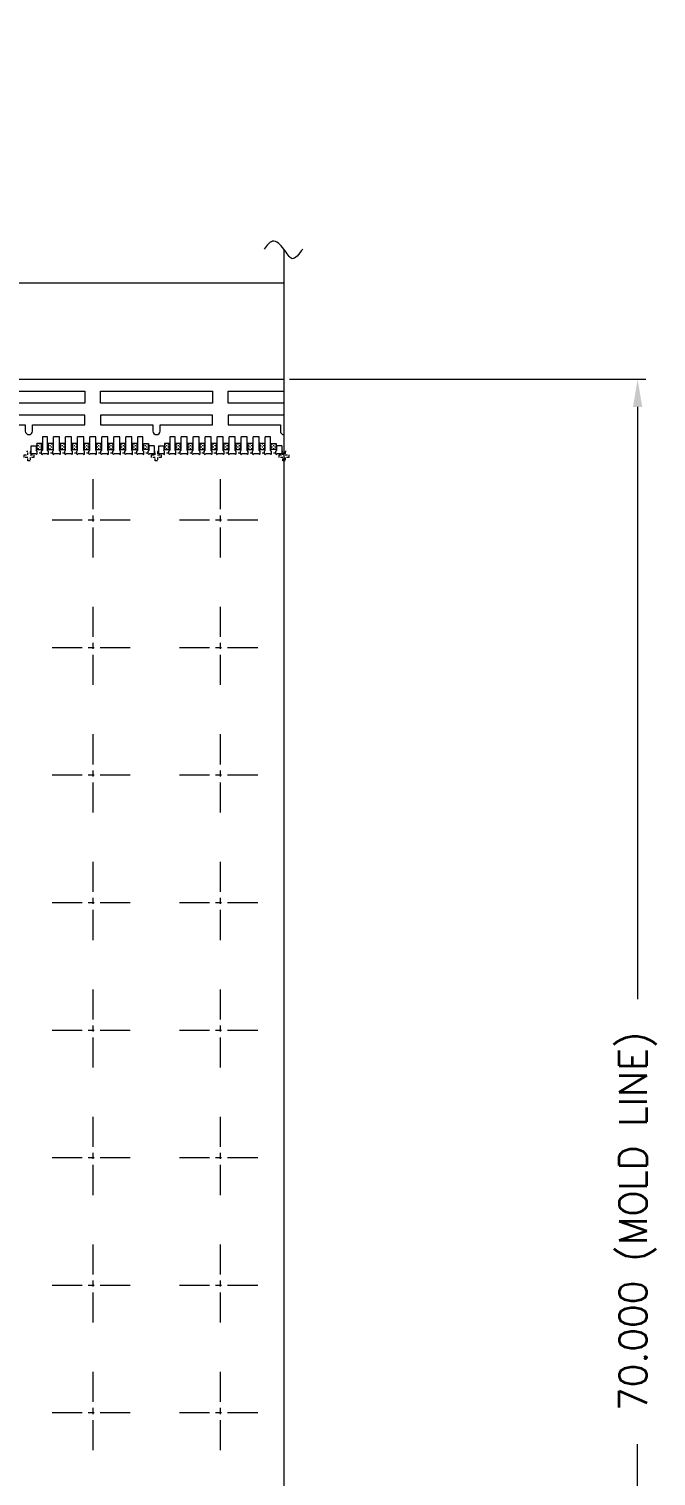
# Model space of a CAD drawing. Header units: millimetres. Extents: x 4859 to 4983, y 1620 to 1771.
# Drawn here: x 4948.7 to 4974.8, y 1710 to 1770.2 of the extents above; entities that cross this region are included whole.
import ezdxf

# ---------------------------------------------------------------- set-up
doc = ezdxf.new("R2010")
doc.units = ezdxf.units.MM
doc.linetypes.add('CENTER', pattern=[2, 1.25, -0.25, 0.25, -0.25])
doc.linetypes.add('HIDDEN', pattern=[0.375, 0.25, -0.125])
for name, color, linetype in [('1', 7, 'Continuous'), ('1D', 4, 'Continuous'), ('2D', 4, 'Continuous'), ('PKG', 2, 'Continuous'), ('PLATING', 3, 'Continuous'), ('中心线', 1, 'CENTER')]:
    doc.layers.add(name, color=color, linetype=linetype)
doc.layers.add('标注线', color=3, linetype='Continuous', lineweight=18)
doc.styles.add('SIMPLEX', font='SIMPLEX')
pattern_1 = [(0, (-4196.66482, -1663.62), (0.0635, 0.0635), [0.03175, -0.09525]), (90, (-4196.64895, -1663.63588), (-0.0635, 0.0635), [0.03175, -0.09525])]
pattern_2 = [(0, (-4198.41482, -1663.62), (0.0635, 0.0635), [0.03175, -0.09525]), (90, (-4198.39895, -1663.63588), (-0.0635, 0.0635), [0.03175, -0.09525])]

msp = doc.modelspace()

# ---------------------------------------------------------------- hatches: boundary and pattern name
at = {"layer": 'PLATING', "lineweight": 5}
h = msp.add_hatch(dxfattribs=at)
h.set_pattern_fill('CROSS', color=3, scale=0.01)
h.set_pattern_definition(pattern_2)
h.paths.add_polyline_path([(4949.0257, 1752.9479), (4949.2257, 1752.9479), (4949.2257, 1752.6979), (4949.0257, 1752.6979)])
h = msp.add_hatch(dxfattribs=at)
h.set_pattern_fill('CROSS', color=3, scale=0.01)
h.set_pattern_definition(pattern_1)
h.paths.add_polyline_path([(4949.6957, 1752.6979), (4949.4957, 1752.6979), (4949.4957, 1752.9479), (4949.6957, 1752.9479)])
h = msp.add_hatch(dxfattribs=at)
h.set_pattern_fill('CROSS', color=3, scale=0.01)
h.set_pattern_definition(pattern_1)
h.paths.add_polyline_path([(4950.1957, 1752.6979), (4949.9957, 1752.6979), (4949.9957, 1752.9479), (4950.1957, 1752.9479)])
h = msp.add_hatch(dxfattribs=at)
h.set_pattern_fill('CROSS', color=3, scale=0.01)
h.set_pattern_definition(pattern_1)
h.paths.add_polyline_path([(4950.6957, 1752.6979), (4950.4957, 1752.6979), (4950.4957, 1752.9479), (4950.6957, 1752.9479)])
h = msp.add_hatch(dxfattribs=at)
h.set_pattern_fill('CROSS', color=3, scale=0.01)
h.set_pattern_definition(pattern_1)
h.paths.add_polyline_path([(4951.1957, 1752.6979), (4950.9957, 1752.6979), (4950.9957, 1752.9479), (4951.1957, 1752.9479)])
h = msp.add_hatch(dxfattribs=at)
h.set_pattern_fill('CROSS', color=3, scale=0.01)
h.set_pattern_definition(pattern_1)
h.paths.add_polyline_path([(4951.6957, 1752.6979), (4951.4957, 1752.6979), (4951.4957, 1752.9479), (4951.6957, 1752.9479)])
h = msp.add_hatch(dxfattribs=at)
h.set_pattern_fill('CROSS', color=3, scale=0.01)
h.set_pattern_definition(pattern_1)
h.paths.add_polyline_path([(4952.1957, 1752.6979), (4951.9957, 1752.6979), (4951.9957, 1752.9479), (4952.1957, 1752.9479)])
h = msp.add_hatch(dxfattribs=at)
h.set_pattern_fill('CROSS', color=3, scale=0.01)
h.set_pattern_definition(pattern_1)
h.paths.add_polyline_path([(4952.6957, 1752.6979), (4952.4957, 1752.6979), (4952.4957, 1752.9479), (4952.6957, 1752.9479)])
h = msp.add_hatch(dxfattribs=at)
h.set_pattern_fill('CROSS', color=3, scale=0.01)
h.set_pattern_definition(pattern_1)
h.paths.add_polyline_path([(4953.1957, 1752.6979), (4952.9957, 1752.6979), (4952.9957, 1752.9479), (4953.1957, 1752.9479)])
h = msp.add_hatch(dxfattribs=at)
h.set_pattern_fill('CROSS', color=3, scale=0.01)
h.set_pattern_definition(pattern_2)
h.paths.add_polyline_path([(4953.6657, 1752.6979), (4953.4657, 1752.6979), (4953.4657, 1752.9479), (4953.6657, 1752.9479)])
h = msp.add_hatch(dxfattribs=at)
h.set_pattern_fill('CROSS', color=3, scale=0.01)
h.set_pattern_definition(pattern_2)
h.paths.add_polyline_path([(4954.3257, 1752.9479), (4954.5257, 1752.9479), (4954.5257, 1752.6979), (4954.3257, 1752.6979)])
h = msp.add_hatch(dxfattribs=at)
h.set_pattern_fill('CROSS', color=3, scale=0.01)
h.set_pattern_definition(pattern_1)
h.paths.add_polyline_path([(4954.9957, 1752.6979), (4954.7957, 1752.6979), (4954.7957, 1752.9479), (4954.9957, 1752.9479)])
h = msp.add_hatch(dxfattribs=at)
h.set_pattern_fill('CROSS', color=3, scale=0.01)
h.set_pattern_definition(pattern_1)
h.paths.add_polyline_path([(4955.4957, 1752.6979), (4955.2957, 1752.6979), (4955.2957, 1752.9479), (4955.4957, 1752.9479)])
h = msp.add_hatch(dxfattribs=at)
h.set_pattern_fill('CROSS', color=3, scale=0.01)
h.set_pattern_definition(pattern_1)
h.paths.add_polyline_path([(4955.9957, 1752.6979), (4955.7957, 1752.6979), (4955.7957, 1752.9479), (4955.9957, 1752.9479)])
h = msp.add_hatch(dxfattribs=at)
h.set_pattern_fill('CROSS', color=3, scale=0.01)
h.set_pattern_definition(pattern_1)
h.paths.add_polyline_path([(4956.4957, 1752.6979), (4956.2957, 1752.6979), (4956.2957, 1752.9479), (4956.4957, 1752.9479)])
h = msp.add_hatch(dxfattribs=at)
h.set_pattern_fill('CROSS', color=3, scale=0.01)
h.set_pattern_definition(pattern_1)
h.paths.add_polyline_path([(4956.9957, 1752.6979), (4956.7957, 1752.6979), (4956.7957, 1752.9479), (4956.9957, 1752.9479)])
h = msp.add_hatch(dxfattribs=at)
h.set_pattern_fill('CROSS', color=3, scale=0.01)
h.set_pattern_definition(pattern_1)
h.paths.add_polyline_path([(4957.4957, 1752.6979), (4957.2957, 1752.6979), (4957.2957, 1752.9479), (4957.4957, 1752.9479)])
h = msp.add_hatch(dxfattribs=at)
h.set_pattern_fill('CROSS', color=3, scale=0.01)
h.set_pattern_definition(pattern_1)
h.paths.add_polyline_path([(4957.9957, 1752.6979), (4957.7957, 1752.6979), (4957.7957, 1752.9479), (4957.9957, 1752.9479)])
h = msp.add_hatch(dxfattribs=at)
h.set_pattern_fill('CROSS', color=3, scale=0.01)
h.set_pattern_definition(pattern_1)
h.paths.add_polyline_path([(4958.4957, 1752.6979), (4958.2957, 1752.6979), (4958.2957, 1752.9479), (4958.4957, 1752.9479)])
h = msp.add_hatch(dxfattribs=at)
h.set_pattern_fill('CROSS', color=3, scale=0.01)
h.set_pattern_definition(pattern_2)
h.paths.add_polyline_path([(4958.9657, 1752.6979), (4958.7657, 1752.6979), (4958.7657, 1752.9479), (4958.9657, 1752.9479)])

# ---------------------------------------------------------------- linework, layer by layer
at = {"lineweight": 5}
for p, q in [((4948.7907, 1752.8479), (4948.9957, 1752.8479)), ((4948.9957, 1752.8479), (4948.9957, 1752.6729)), ((4949.0357, 1752.6229), (4948.9957, 1752.6729)), ((4949.2157, 1752.6229), (4949.2557, 1752.6729)), ((4949.4707, 1753.2229), (4949.2557, 1753.2229)), ((4949.2557, 1753.2229), (4949.2557, 1752.6729)), ((4949.4707, 1752.6729), (4949.4707, 1753.2229)), ((4949.5057, 1752.6229), (4949.4707, 1752.6729)), ((4949.6857, 1752.6229), (4949.7207, 1752.6729)), ((4949.9707, 1753.2229), (4949.7207, 1753.2229)), ((4949.7207, 1752.6729), (4949.7207, 1753.2229)), ((4949.9707, 1752.6729), (4949.9707, 1753.2229)), ((4950.0057, 1752.6229), (4949.9707, 1752.6729)), ((4950.1857, 1752.6229), (4950.2207, 1752.6729)), ((4950.4707, 1753.2229), (4950.2207, 1753.2229)), ((4950.2207, 1752.6729), (4950.2207, 1753.2229)), ((4950.4707, 1752.6729), (4950.4707, 1753.2229)), ((4950.5057, 1752.6229), (4950.4707, 1752.6729)), ((4950.6857, 1752.6229), (4950.7207, 1752.6729)), ((4950.9707, 1753.2229), (4950.7207, 1753.2229)), ((4950.7207, 1752.6729), (4950.7207, 1753.2229)), ((4950.9707, 1752.6729), (4950.9707, 1753.2229)), ((4951.0057, 1752.6229), (4950.9707, 1752.6729)), ((4951.1857, 1752.6229), (4951.2207, 1752.6729)), ((4951.4707, 1753.2229), (4951.2207, 1753.2229)), ((4951.2207, 1752.6729), (4951.2207, 1753.2229)), ((4951.4707, 1752.6729), (4951.4707, 1753.2229)), ((4951.5057, 1752.6229), (4951.4707, 1752.6729)), ((4951.6857, 1752.6229), (4951.7207, 1752.6729)), ((4951.9707, 1753.2229), (4951.7207, 1753.2229)), ((4951.7207, 1752.6729), (4951.7207, 1753.2229)), ((4951.9707, 1752.6729), (4951.9707, 1753.2229)), ((4952.0057, 1752.6229), (4951.9707, 1752.6729)), ((4952.1857, 1752.6229), (4952.2207, 1752.6729)), ((4952.4707, 1753.2229), (4952.2207, 1753.2229)), ((4952.2207, 1752.6729), (4952.2207, 1753.2229)), ((4952.4707, 1752.6729), (4952.4707, 1753.2229)), ((4952.5057, 1752.6229), (4952.4707, 1752.6729)), ((4952.6857, 1752.6229), (4952.7207, 1752.6729)), ((4952.9707, 1753.2229), (4952.7207, 1753.2229)), ((4952.7207, 1752.6729), (4952.7207, 1753.2229)), ((4952.9707, 1752.6729), (4952.9707, 1753.2229)), ((4953.0057, 1752.6229), (4952.9707, 1752.6729)), ((4953.1857, 1752.6229), (4953.2207, 1752.6729)), ((4953.4357, 1753.2229), (4953.2207, 1753.2229)), ((4953.2207, 1752.6729), (4953.2207, 1753.2229)), ((4953.4357, 1752.6729), (4953.4357, 1753.2229)), ((4953.4757, 1752.6229), (4953.4357, 1752.6729)), ((4953.6557, 1752.6229), (4953.6957, 1752.6729)), ((4953.9007, 1752.8479), (4953.6957, 1752.8479)), ((4953.6957, 1752.6729), (4953.6957, 1752.8479)), ((4954.0907, 1752.8479), (4954.2957, 1752.8479)), ((4954.2957, 1752.8479), (4954.2957, 1752.6729)), ((4954.3357, 1752.6229), (4954.2957, 1752.6729)), ((4954.5157, 1752.6229), (4954.5557, 1752.6729)), ((4954.7707, 1753.2229), (4954.5557, 1753.2229)), ((4954.5557, 1753.2229), (4954.5557, 1752.6729)), ((4954.7707, 1752.6729), (4954.7707, 1753.2229)), ((4954.8057, 1752.6229), (4954.7707, 1752.6729)), ((4954.9857, 1752.6229), (4955.0207, 1752.6729)), ((4955.2707, 1753.2229), (4955.0207, 1753.2229)), ((4955.0207, 1752.6729), (4955.0207, 1753.2229)), ((4955.2707, 1752.6729), (4955.2707, 1753.2229)), ((4955.3057, 1752.6229), (4955.2707, 1752.6729)), ((4955.4857, 1752.6229), (4955.5207, 1752.6729)), ((4955.7707, 1753.2229), (4955.5207, 1753.2229)), ((4955.5207, 1752.6729), (4955.5207, 1753.2229)), ((4955.7707, 1752.6729), (4955.7707, 1753.2229)), ((4955.8057, 1752.6229), (4955.7707, 1752.6729)), ((4955.9857, 1752.6229), (4956.0207, 1752.6729)), ((4956.2707, 1753.2229), (4956.0207, 1753.2229)), ((4956.0207, 1752.6729), (4956.0207, 1753.2229)), ((4956.2707, 1752.6729), (4956.2707, 1753.2229)), ((4956.3057, 1752.6229), (4956.2707, 1752.6729)), ((4956.4857, 1752.6229), (4956.5207, 1752.6729)), ((4956.7707, 1753.2229), (4956.5207, 1753.2229)), ((4956.5207, 1752.6729), (4956.5207, 1753.2229)), ((4956.7707, 1752.6729), (4956.7707, 1753.2229)), ((4956.8057, 1752.6229), (4956.7707, 1752.6729)), ((4956.9857, 1752.6229), (4957.0207, 1752.6729)), ((4957.2707, 1753.2229), (4957.0207, 1753.2229)), ((4957.0207, 1752.6729), (4957.0207, 1753.2229)), ((4957.2707, 1752.6729), (4957.2707, 1753.2229)), ((4957.3057, 1752.6229), (4957.2707, 1752.6729)), ((4957.4857, 1752.6229), (4957.5207, 1752.6729)), ((4957.7707, 1753.2229), (4957.5207, 1753.2229)), ((4957.5207, 1752.6729), (4957.5207, 1753.2229)), ((4957.7707, 1752.6729), (4957.7707, 1753.2229)), ((4957.8057, 1752.6229), (4957.7707, 1752.6729)), ((4957.9857, 1752.6229), (4958.0207, 1752.6729)), ((4958.2707, 1753.2229), (4958.0207, 1753.2229)), ((4958.0207, 1752.6729), (4958.0207, 1753.2229)), ((4958.2707, 1752.6729), (4958.2707, 1753.2229)), ((4958.3057, 1752.6229), (4958.2707, 1752.6729)), ((4958.4857, 1752.6229), (4958.5207, 1752.6729)), ((4958.7357, 1753.2229), (4958.5207, 1753.2229)), ((4958.5207, 1752.6729), (4958.5207, 1753.2229)), ((4958.7357, 1752.6729), (4958.7357, 1753.2229)), ((4958.7757, 1752.6229), (4958.7357, 1752.6729)), ((4958.9557, 1752.6229), (4958.9957, 1752.6729)), ((4959.2007, 1752.8479), (4958.9957, 1752.8479)), ((4958.9957, 1752.6729), (4958.9957, 1752.8479)), ((4949.0357, 1752.5179), (4949.0357, 1752.6229)), ((4949.2157, 1752.5179), (4949.2157, 1752.6229)), ((4949.5057, 1752.5179), (4949.5057, 1752.6229)), ((4949.6857, 1752.5179), (4949.6857, 1752.6229)), ((4950.0057, 1752.5179), (4950.0057, 1752.6229)), ((4950.1857, 1752.5179), (4950.1857, 1752.6229)), ((4950.5057, 1752.5179), (4950.5057, 1752.6229)), ((4950.6857, 1752.5179), (4950.6857, 1752.6229)), ((4951.0057, 1752.5179), (4951.0057, 1752.6229)), ((4951.1857, 1752.5179), (4951.1857, 1752.6229)), ((4951.5057, 1752.5179), (4951.5057, 1752.6229)), ((4951.6857, 1752.5179), (4951.6857, 1752.6229)), ((4952.0057, 1752.5179), (4952.0057, 1752.6229)), ((4952.1857, 1752.5179), (4952.1857, 1752.6229)), ((4952.5057, 1752.5179), (4952.5057, 1752.6229)), ((4952.6857, 1752.5179), (4952.6857, 1752.6229)), ((4953.0057, 1752.5179), (4953.0057, 1752.6229)), ((4953.1857, 1752.5179), (4953.1857, 1752.6229)), ((4953.4757, 1752.5179), (4953.4757, 1752.6229)), ((4953.6557, 1752.5179), (4953.6557, 1752.6229)), ((4954.3357, 1752.5179), (4954.3357, 1752.6229)), ((4954.5157, 1752.5179), (4954.5157, 1752.6229)), ((4954.8057, 1752.5179), (4954.8057, 1752.6229)), ((4954.9857, 1752.5179), (4954.9857, 1752.6229)), ((4955.3057, 1752.5179), (4955.3057, 1752.6229)), ((4955.4857, 1752.5179), (4955.4857, 1752.6229)), ((4955.8057, 1752.5179), (4955.8057, 1752.6229)), ((4955.9857, 1752.5179), (4955.9857, 1752.6229)), ((4956.3057, 1752.5179), (4956.3057, 1752.6229)), ((4956.4857, 1752.5179), (4956.4857, 1752.6229)), ((4956.8057, 1752.5179), (4956.8057, 1752.6229)), ((4956.9857, 1752.5179), (4956.9857, 1752.6229)), ((4957.3057, 1752.5179), (4957.3057, 1752.6229)), ((4957.4857, 1752.5179), (4957.4857, 1752.6229)), ((4957.8057, 1752.5179), (4957.8057, 1752.6229)), ((4957.9857, 1752.5179), (4957.9857, 1752.6229)), ((4958.3057, 1752.5179), (4958.3057, 1752.6229)), ((4958.4857, 1752.5179), (4958.4857, 1752.6229)), ((4958.7757, 1752.5179), (4958.7757, 1752.6229)), ((4958.9557, 1752.5179), (4958.9557, 1752.6229))]:
    msp.add_line(p, q, dxfattribs=at)
for points in [[(4946.3707, 1755.1229), (4951.0207, 1755.1229), (4951.0207, 1754.6229), (4946.3707, 1754.6229)], [(4951.6707, 1755.1229), (4956.3207, 1755.1229), (4956.3207, 1754.6229), (4951.6707, 1754.6229)]]:
    msp.add_lwpolyline(points, close=True, dxfattribs=at)
for points in [[(4959.2957, 1754.6229), (4956.9707, 1754.6229), (4956.9707, 1755.1229), (4959.2957, 1755.1229)], [(4948.9857, 1752.5179), (4948.7907, 1752.5179), (4948.7907, 1752.8479)], [(4953.9007, 1752.8479), (4953.9007, 1752.5179), (4953.7057, 1752.5179)], [(4954.2857, 1752.5179), (4954.0907, 1752.5179), (4954.0907, 1752.8479)], [(4959.2007, 1752.8479), (4959.2007, 1752.5179), (4959.0057, 1752.5179)], [(4949.4557, 1752.5179), (4949.2657, 1752.5179)], [(4949.9557, 1752.5179), (4949.7357, 1752.5179)], [(4950.4557, 1752.5179), (4950.2357, 1752.5179)], [(4950.9557, 1752.5179), (4950.7357, 1752.5179)], [(4951.4557, 1752.5179), (4951.2357, 1752.5179)], [(4951.9557, 1752.5179), (4951.7357, 1752.5179)], [(4952.4557, 1752.5179), (4952.2357, 1752.5179)], [(4952.9557, 1752.5179), (4952.7357, 1752.5179)], [(4953.4257, 1752.5179), (4953.2357, 1752.5179)], [(4954.7557, 1752.5179), (4954.5657, 1752.5179)], [(4955.2557, 1752.5179), (4955.0357, 1752.5179)], [(4955.7557, 1752.5179), (4955.5357, 1752.5179)], [(4956.2557, 1752.5179), (4956.0357, 1752.5179)], [(4956.7557, 1752.5179), (4956.5357, 1752.5179)], [(4957.2557, 1752.5179), (4957.0357, 1752.5179)], [(4957.7557, 1752.5179), (4957.5357, 1752.5179)], [(4958.2557, 1752.5179), (4958.0357, 1752.5179)], [(4958.7257, 1752.5179), (4958.5357, 1752.5179)]]:
    msp.add_lwpolyline(points, dxfattribs=at)
for points in [[(4948.5457, 1753.4679, 1), (4948.8457, 1753.4679), (4948.8457, 1753.7229), (4951.0207, 1753.7229), (4951.0207, 1754.1229), (4946.3707, 1754.1229), (4946.3707, 1753.7229), (4948.5457, 1753.7229)], [(4953.8457, 1753.4679, 1), (4954.1457, 1753.4679), (4954.1457, 1753.7229), (4956.3207, 1753.7229), (4956.3207, 1754.1229), (4951.6707, 1754.1229), (4951.6707, 1753.7229), (4953.8457, 1753.7229)]]:
    msp.add_lwpolyline(points, format="xyb", close=True, dxfattribs=at)
msp.add_lwpolyline([(4959.2957, 1754.1229), (4956.9707, 1754.1229), (4956.9707, 1753.7229), (4959.1457, 1753.7229), (4959.1457, 1753.4679, 0.4142136), (4959.2957, 1753.3179, 0.4142136)], format="xyb", dxfattribs=at)
for centre in [(4949.0107, 1752.5179), (4949.2407, 1752.5179), (4949.4807, 1752.5179), (4949.7107, 1752.5179), (4949.9807, 1752.5179), (4950.2107, 1752.5179), (4950.4807, 1752.5179), (4950.7107, 1752.5179), (4950.9807, 1752.5179), (4951.2107, 1752.5179), (4951.4807, 1752.5179), (4951.7107, 1752.5179), (4951.9807, 1752.5179), (4952.2107, 1752.5179), (4952.4807, 1752.5179), (4952.7107, 1752.5179), (4952.9807, 1752.5179), (4953.2107, 1752.5179), (4953.4507, 1752.5179), (4953.6807, 1752.5179), (4954.3107, 1752.5179), (4954.5407, 1752.5179), (4954.7807, 1752.5179), (4955.0107, 1752.5179), (4955.2807, 1752.5179), (4955.5107, 1752.5179), (4955.7807, 1752.5179), (4956.0107, 1752.5179), (4956.2807, 1752.5179), (4956.5107, 1752.5179), (4956.7807, 1752.5179), (4957.0107, 1752.5179), (4957.2807, 1752.5179), (4957.5107, 1752.5179), (4957.7807, 1752.5179), (4958.0107, 1752.5179), (4958.2807, 1752.5179), (4958.5107, 1752.5179), (4958.7507, 1752.5179), (4958.9807, 1752.5179)]:
    msp.add_arc(centre, 0.025, 180, 0, dxfattribs=at)
at = {"layer": '1', "lineweight": 5}
msp.add_line((4883.7957, 1759.6229), (4959.2957, 1759.6229), dxfattribs=at)
at = {"layer": '1D', "color": 4, "linetype": 'HIDDEN', "lineweight": 5, "ltscale": 0.3}
for points in [[(4949.2157, 1752.5429), (4949.0357, 1752.5429)], [(4949.6857, 1752.5429), (4949.5057, 1752.5429)], [(4950.1857, 1752.5429), (4950.0057, 1752.5429)], [(4950.6857, 1752.5429), (4950.5057, 1752.5429)], [(4951.1857, 1752.5429), (4951.0057, 1752.5429)], [(4951.6857, 1752.5429), (4951.5057, 1752.5429)], [(4952.1857, 1752.5429), (4952.0057, 1752.5429)], [(4952.6857, 1752.5429), (4952.5057, 1752.5429)], [(4953.1857, 1752.5429), (4953.0057, 1752.5429)], [(4953.6557, 1752.5429), (4953.4757, 1752.5429)], [(4954.5157, 1752.5429), (4954.3357, 1752.5429)], [(4954.9857, 1752.5429), (4954.8057, 1752.5429)], [(4955.4857, 1752.5429), (4955.3057, 1752.5429)], [(4955.9857, 1752.5429), (4955.8057, 1752.5429)], [(4956.4857, 1752.5429), (4956.3057, 1752.5429)], [(4956.9857, 1752.5429), (4956.8057, 1752.5429)], [(4957.4857, 1752.5429), (4957.3057, 1752.5429)], [(4957.9857, 1752.5429), (4957.8057, 1752.5429)], [(4958.4857, 1752.5429), (4958.3057, 1752.5429)], [(4958.9557, 1752.5429), (4958.7757, 1752.5429)]]:
    msp.add_lwpolyline(points, dxfattribs=at)
at = {"layer": '2D', "color": 4, "linetype": 'HIDDEN', "lineweight": 5, "ltscale": 0.3}
for points in [[(4948.7907, 1752.6229), (4948.7457, 1752.6229), (4948.7457, 1752.4729), (4948.8957, 1752.4729), (4948.8957, 1752.3729), (4948.7457, 1752.3729), (4948.7457, 1752.2229), (4948.6457, 1752.2229), (4948.6457, 1752.3729), (4948.4957, 1752.3729), (4948.4957, 1752.4729), (4948.6457, 1752.4729), (4948.6457, 1752.6229), (4948.6007, 1752.6229)], [(4954.0907, 1752.6229), (4954.0457, 1752.6229), (4954.0457, 1752.4729), (4954.1957, 1752.4729), (4954.1957, 1752.3729), (4954.0457, 1752.3729), (4954.0457, 1752.2229), (4953.9457, 1752.2229), (4953.9457, 1752.3729), (4953.7957, 1752.3729), (4953.7957, 1752.4729), (4953.9457, 1752.4729), (4953.9457, 1752.6229), (4953.9007, 1752.6229)], [(4959.3907, 1752.6229), (4959.3457, 1752.6229), (4959.3457, 1752.4729), (4959.4957, 1752.4729), (4959.4957, 1752.3729), (4959.3457, 1752.3729), (4959.3457, 1752.2229), (4959.2457, 1752.2229), (4959.2457, 1752.3729), (4959.0957, 1752.3729), (4959.0957, 1752.4729), (4959.2457, 1752.4729), (4959.2457, 1752.6229), (4959.2007, 1752.6229)]]:
    msp.add_lwpolyline(points, dxfattribs=at)
at = {"layer": 'PKG', "color": 6, "lineweight": 5}
msp.add_line((4959.2957, 1761.0301), (4959.2957, 1679.782), dxfattribs=at)
at = {"layer": 'PKG', "color": 1, "lineweight": 5}
msp.add_lwpolyline([(4959.2957, 1685.6229), (4887.2957, 1685.6229), (4887.2957, 1755.6229), (4959.2957, 1755.6229)], dxfattribs=at)
at = {"layer": 'PKG', "lineweight": 5}
msp.add_open_spline([(4960.0742, 1761.0301), (4959.9189, 1760.8183), (4959.627, 1760.4203), (4959.3191, 1761.079), (4958.8245, 1761.5112), (4958.5811, 1761.1797), (4958.4712, 1761.0301)], degree=3, knots=[0, 0, 0, 0, 0.5949743, 1.1181563, 1.6941284, 2.1681598, 2.1681598, 2.1681598, 2.1681598], dxfattribs=at)
at = {"layer": 'PLATING', "lineweight": 5}
for points in [[(4949.0257, 1752.6979), (4949.2257, 1752.6979), (4949.2257, 1752.9479), (4949.0257, 1752.9479)], [(4949.4957, 1752.6979), (4949.6957, 1752.6979), (4949.6957, 1752.9479), (4949.4957, 1752.9479)], [(4949.9957, 1752.6979), (4950.1957, 1752.6979), (4950.1957, 1752.9479), (4949.9957, 1752.9479)], [(4950.4957, 1752.6979), (4950.6957, 1752.6979), (4950.6957, 1752.9479), (4950.4957, 1752.9479)], [(4950.9957, 1752.6979), (4951.1957, 1752.6979), (4951.1957, 1752.9479), (4950.9957, 1752.9479)], [(4951.4957, 1752.6979), (4951.6957, 1752.6979), (4951.6957, 1752.9479), (4951.4957, 1752.9479)], [(4951.9957, 1752.6979), (4952.1957, 1752.6979), (4952.1957, 1752.9479), (4951.9957, 1752.9479)], [(4952.4957, 1752.6979), (4952.6957, 1752.6979), (4952.6957, 1752.9479), (4952.4957, 1752.9479)], [(4952.9957, 1752.6979), (4953.1957, 1752.6979), (4953.1957, 1752.9479), (4952.9957, 1752.9479)], [(4953.6657, 1752.6979), (4953.4657, 1752.6979), (4953.4657, 1752.9479), (4953.6657, 1752.9479)], [(4954.3257, 1752.6979), (4954.5257, 1752.6979), (4954.5257, 1752.9479), (4954.3257, 1752.9479)], [(4954.7957, 1752.6979), (4954.9957, 1752.6979), (4954.9957, 1752.9479), (4954.7957, 1752.9479)], [(4955.2957, 1752.6979), (4955.4957, 1752.6979), (4955.4957, 1752.9479), (4955.2957, 1752.9479)], [(4955.7957, 1752.6979), (4955.9957, 1752.6979), (4955.9957, 1752.9479), (4955.7957, 1752.9479)], [(4956.2957, 1752.6979), (4956.4957, 1752.6979), (4956.4957, 1752.9479), (4956.2957, 1752.9479)], [(4956.7957, 1752.6979), (4956.9957, 1752.6979), (4956.9957, 1752.9479), (4956.7957, 1752.9479)], [(4957.2957, 1752.6979), (4957.4957, 1752.6979), (4957.4957, 1752.9479), (4957.2957, 1752.9479)], [(4957.7957, 1752.6979), (4957.9957, 1752.6979), (4957.9957, 1752.9479), (4957.7957, 1752.9479)], [(4958.2957, 1752.6979), (4958.4957, 1752.6979), (4958.4957, 1752.9479), (4958.2957, 1752.9479)], [(4958.9657, 1752.6979), (4958.7657, 1752.6979), (4958.7657, 1752.9479), (4958.9657, 1752.9479)]]:
    msp.add_lwpolyline(points, close=True, dxfattribs=at)
at = {"layer": '中心线', "linetype": 'CENTER', "lineweight": 5}
for p, q in [((4951.3457, 1751.4636), (4951.3457, 1748.0821)), ((4956.6457, 1751.4636), (4956.6457, 1748.0821)), ((4949.6549, 1749.7729), (4953.0364, 1749.7729)), ((4954.9549, 1749.7729), (4958.3364, 1749.7729)), ((4951.3457, 1746.1636), (4951.3457, 1742.7821)), ((4956.6457, 1746.1636), (4956.6457, 1742.7821)), ((4949.6549, 1744.4729), (4953.0364, 1744.4729)), ((4954.9549, 1744.4729), (4958.3364, 1744.4729)), ((4951.3457, 1740.8636), (4951.3457, 1737.4821)), ((4956.6457, 1740.8636), (4956.6457, 1737.4821)), ((4949.6549, 1739.1729), (4953.0364, 1739.1729)), ((4954.9549, 1739.1729), (4958.3364, 1739.1729)), ((4951.3457, 1735.5636), (4951.3457, 1732.1821)), ((4956.6457, 1735.5636), (4956.6457, 1732.1821)), ((4949.6549, 1733.8729), (4953.0364, 1733.8729)), ((4954.9549, 1733.8729), (4958.3364, 1733.8729)), ((4951.3457, 1730.2636), (4951.3457, 1726.8821)), ((4956.6457, 1730.2636), (4956.6457, 1726.8821)), ((4949.6549, 1728.5729), (4953.0364, 1728.5729)), ((4954.9549, 1728.5729), (4958.3364, 1728.5729)), ((4951.3457, 1724.9636), (4951.3457, 1721.5821)), ((4956.6457, 1724.9636), (4956.6457, 1721.5821)), ((4949.6549, 1723.2729), (4953.0364, 1723.2729)), ((4954.9549, 1723.2729), (4958.3364, 1723.2729)), ((4951.3457, 1719.6636), (4951.3457, 1716.2821)), ((4956.6457, 1719.6636), (4956.6457, 1716.2821)), ((4949.6549, 1717.9729), (4953.0364, 1717.9729)), ((4954.9549, 1717.9729), (4958.3364, 1717.9729)), ((4951.3457, 1714.3636), (4951.3457, 1710.9821)), ((4956.6457, 1714.3636), (4956.6457, 1710.9821)), ((4949.6549, 1712.6729), (4953.0364, 1712.6729)), ((4954.9549, 1712.6729), (4958.3364, 1712.6729))]:
    msp.add_line(p, q, dxfattribs=at)
at = {"layer": '标注线', "lineweight": 5}
for p, q in [((4959.5238, 1755.6229), (4974.34, 1755.6229)), ((4973.995, 1754.4729), (4973.995, 1729.8507)), ((4973.995, 1686.7729), (4973.995, 1711.3551))]:
    msp.add_line(p, q, dxfattribs=at)
msp.add_solid([(4973.8033, 1754.4729), (4974.1867, 1754.4729), (4973.995, 1755.6229)], dxfattribs=at)

# ---------------------------------------------------------------- texts
at = {"layer": '标注线', "lineweight": 5, "insert": (4973.995, 1720.6229), "char_height": 1.15, "attachment_point": 5, "rotation": 90, "style": 'SIMPLEX'}
msp.add_mtext('70.000 (MOLD LINE)', dxfattribs=at)

doc.saveas('drawing.dxf')
